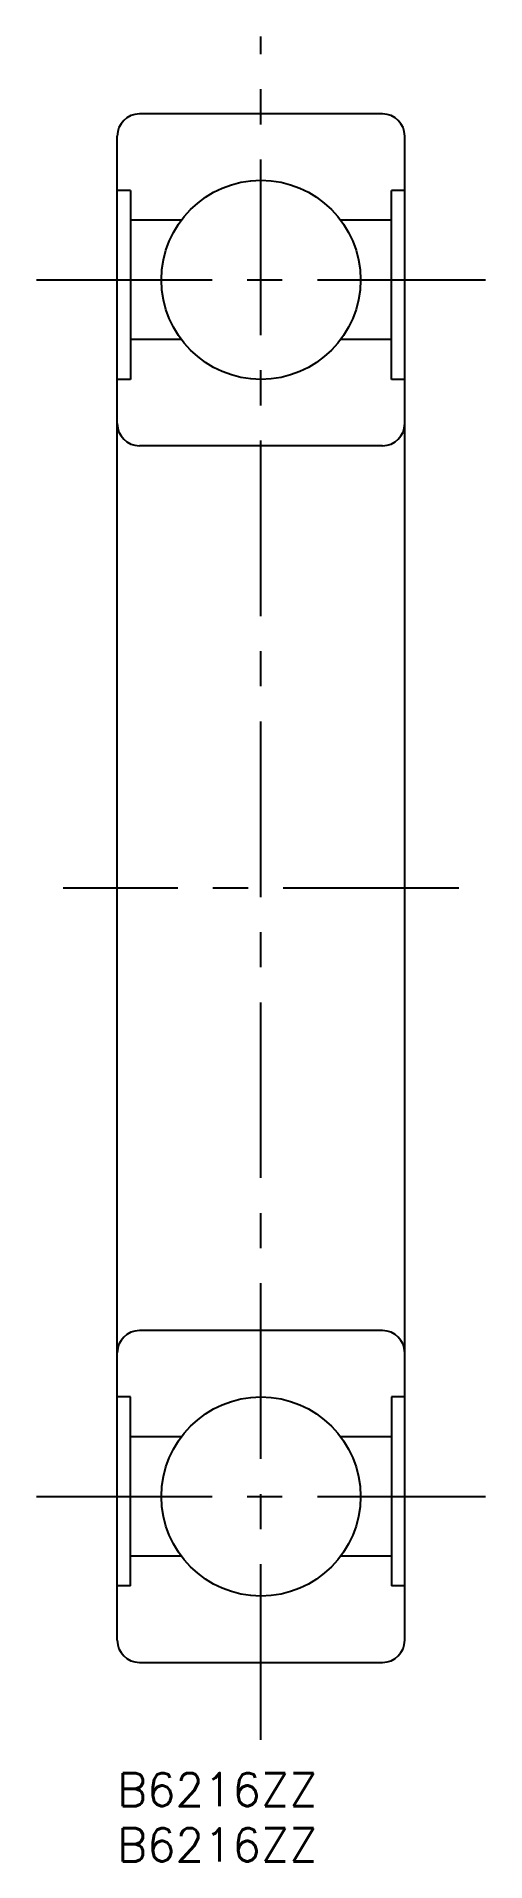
# Model space of a CAD drawing. Extents: x -7 to 33, y -8 to 157.
import ezdxf

# ---------------------------------------------------------------- set-up
doc = ezdxf.new("R2010")
doc.units = 0
doc.header["$LTSCALE"] = 0.5
doc.linetypes.add('CENTER', pattern=[50.8, 31.75, -6.35, 6.35, -6.35])
for name, color, linetype in [('MSM_CENTER', 1, 'CENTER'), ('MSM_CONTINUOUS', 7, 'CONTINUOUS'), ('MSM_PART_NUMBER', 7, 'CONTINUOUS')]:
    doc.layers.add(name, color=color, linetype=linetype)
doc.styles.get("Standard").update_dxf_attribs({"font": 'txt.shx', "height": 3, "bigfont": 'bigfont.shx'})

msp = doc.modelspace()

# ---------------------------------------------------------------- linework, layer by layer
at = {"layer": 'MSM_CENTER'}
for p, q in [((13, 3), (13, 157)), ((-7.3, 135), (33.3, 135)), ((30.88, 80), (-4.88, 80)), ((-7.3, 25), (33.3, 25))]:
    msp.add_line(p, q, dxfattribs=at)
at = {"layer": 'MSM_CONTINUOUS'}
for p, q in [((24, 150), (2, 150)), ((0, 12), (0, 148)), ((26, 12), (26, 148)), ((1.2, 143.07), (0, 143.07)), ((1.2, 143.07), (1.2, 126)), ((26, 143.07), (24.8, 143.07)), ((24.8, 126), (24.8, 143.07)), ((5.8, 140.4), (1.2, 140.4)), ((24.8, 140.4), (20.2, 140.4)), ((5.8, 129.6), (1.2, 129.6)), ((24.8, 129.6), (20.2, 129.6)), ((1.2, 126), (0, 126)), ((26, 126), (24.8, 126)), ((24, 120), (2, 120)), ((24, 40), (2, 40)), ((1.2, 34), (0, 34)), ((1.2, 16.93), (1.2, 34)), ((26, 34), (24.8, 34)), ((24.8, 34), (24.8, 16.93)), ((5.8, 30.4), (1.2, 30.4)), ((24.8, 30.4), (20.2, 30.4)), ((5.8, 19.6), (1.2, 19.6)), ((24.8, 19.6), (20.2, 19.6)), ((1.2, 16.93), (0, 16.93)), ((26, 16.93), (24.8, 16.93)), ((2, 10), (24, 10))]:
    msp.add_line(p, q, dxfattribs=at)
for centre in [(13, 135), (13, 25)]:
    msp.add_circle(centre, 9, dxfattribs=at)
for centre, start, end in [((2, 148), 90, 180), ((24, 148), 0, 90), ((2, 122), 180, 270), ((24, 122), 270, 0), ((2, 38), 90, 180), ((24, 38), 0, 90), ((2, 12), 180, 270), ((24, 12), 270, 0)]:
    msp.add_arc(centre, 2, start, end, dxfattribs=at)

# ---------------------------------------------------------------- texts
at = {"layer": 'MSM_PART_NUMBER'}
for p in [(0, -3), (0, -8)]:
    msp.add_text('B6216ZZ', height=3, dxfattribs=at).set_placement(p)

doc.saveas('drawing.dxf')
